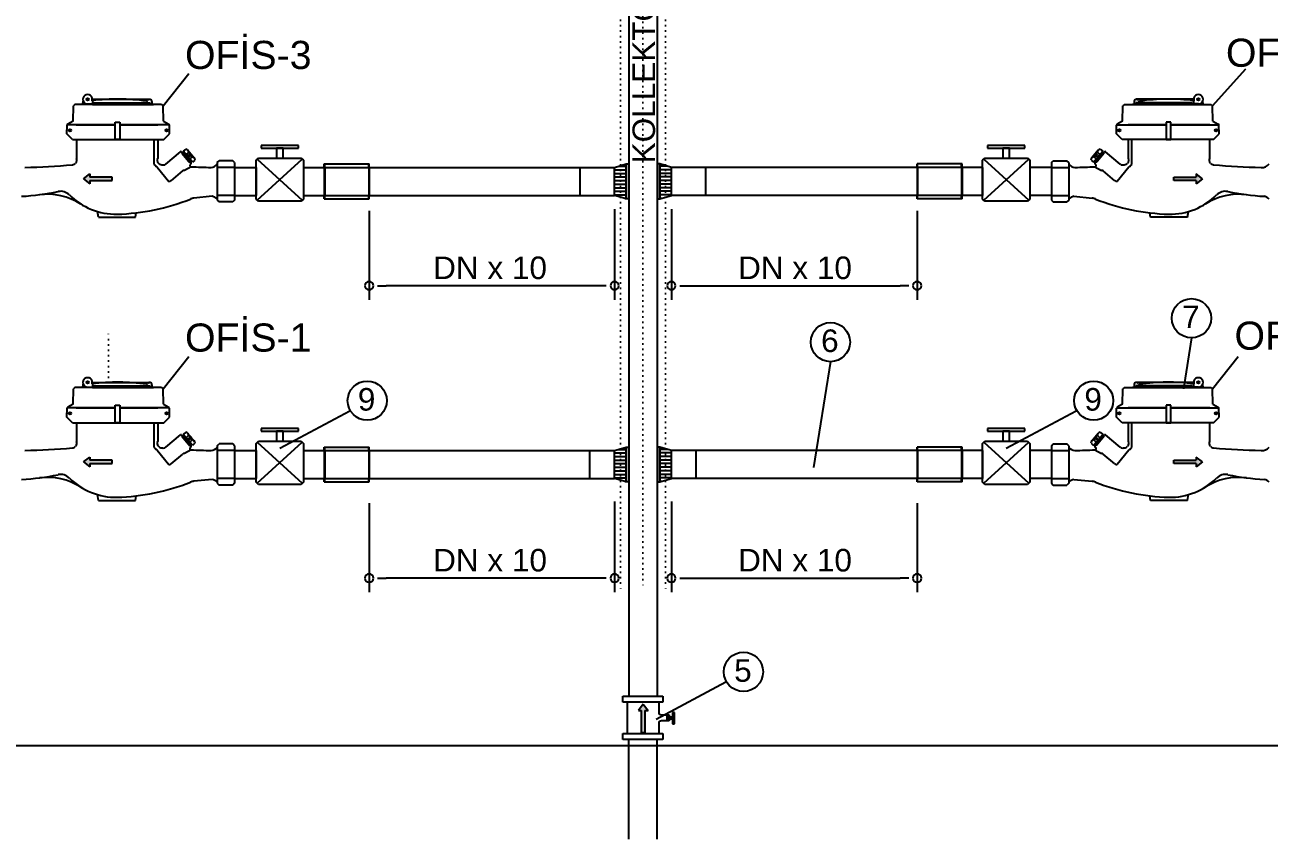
# Model space of a CAD drawing. Header units: centimetres. Extents: x 14449 to 53524, y -19051 to -10746.
# Drawn here: x 24528 to 24993.9, y -17737.3 to -17432.6 of the extents above; entities that cross this region are included whole.
import ezdxf

# ---------------------------------------------------------------- set-up
doc = ezdxf.new("R2010")
doc.units = ezdxf.units.CM
doc.linetypes.add('CENTER2', pattern=[112.5, 75, -12.5, 12.5, -12.5])
doc.linetypes.add('DOT', pattern=[6.35, 0, -6.35])
doc.layers.add('Eksen', color=1, linetype='CENTER2')
doc.styles.get("Standard").update_dxf_attribs({"font": 'arial.ttf'})

msp = doc.modelspace()

# ---------------------------------------------------------------- hatches: boundary and pattern name
for points in [[(24552.34, -17490.81), (24552.34, -17492.03), (24549.95, -17490.21), (24552.34, -17488.39), (24552.34, -17489.6), (24560.72, -17489.6), (24560.72, -17490.81)], [(24966.55, -17490.81), (24966.55, -17492.03), (24968.94, -17490.21), (24966.55, -17488.39), (24966.55, -17489.6), (24958.17, -17489.6), (24958.17, -17490.81)], [(24552.34, -17596.76), (24552.34, -17597.98), (24549.95, -17596.16), (24552.34, -17594.34), (24552.34, -17595.55), (24560.72, -17595.55), (24560.72, -17596.76)], [(24966.55, -17596.76), (24966.55, -17597.98), (24968.94, -17596.16), (24966.55, -17594.34), (24966.55, -17595.55), (24958.17, -17595.55), (24958.17, -17596.76)], [(24760.14, -17689.16), (24761.35, -17689.16), (24759.53, -17686.77), (24757.71, -17689.16), (24758.92, -17689.16), (24758.92, -17697.54), (24760.14, -17697.54)]]:
    msp.add_hatch(color=1).paths.add_polyline_path(points)

# ---------------------------------------------------------------- linework, layer by layer
for p, q in [((24754.18, -17201.05), (24754.18, -17683.87)), ((24764.71, -17201.05), (24764.71, -17683.87)), ((24546.05, -17468.58), (24546.22, -17462.89)), ((24546.74, -17462.37), (24546.22, -17462.89)), ((24553.36, -17462.37), (24546.74, -17462.37)), ((24549.7, -17462.31), (24549.67, -17462.31)), ((24549.7, -17462.31), (24549.89, -17461.13)), ((24551.5, -17462.2), (24553.29, -17462.2)), ((24553.25, -17460.45), (24559.31, -17460.45)), ((24553.25, -17460.45), (24574.47, -17460.45)), ((24553.29, -17460.97), (24553.29, -17462.37)), ((24575.6, -17462.37), (24553.29, -17462.37)), ((24553.3, -17462.31), (24553.33, -17462.31)), ((24553.33, -17462.31), (24553.33, -17462.37)), ((24553.33, -17462.37), (24576.21, -17462.37)), ((24553.89, -17461.73), (24574.96, -17461.73)), ((24553.89, -17461.73), (24553.89, -17462.37)), ((24566.05, -17460.45), (24574.75, -17460.45)), ((24574.96, -17461.73), (24574.96, -17462.37)), ((24579.21, -17462.37), (24575.35, -17462.37)), ((24575.6, -17461.31), (24575.6, -17462.37)), ((24579.21, -17462.37), (24579.73, -17462.89)), ((24579.9, -17468.58), (24579.73, -17462.89)), ((24938.99, -17468.58), (24939.16, -17462.89)), ((24939.68, -17462.37), (24939.16, -17462.89)), ((24939.68, -17462.37), (24943.54, -17462.37)), ((24965.56, -17462.37), (24942.68, -17462.37)), ((24943.29, -17461.31), (24943.29, -17462.37)), ((24943.29, -17462.37), (24965.6, -17462.37)), ((24965, -17461.73), (24943.93, -17461.73)), ((24943.93, -17461.73), (24943.93, -17462.37)), ((24952.84, -17460.45), (24944.14, -17460.45)), ((24965.64, -17460.45), (24944.42, -17460.45)), ((24965.64, -17460.45), (24959.57, -17460.45)), ((24965, -17461.73), (24965, -17462.37)), ((24965.53, -17462.37), (24972.15, -17462.37)), ((24965.56, -17462.31), (24965.56, -17462.37)), ((24965.59, -17462.31), (24965.56, -17462.31)), ((24965.6, -17460.97), (24965.6, -17462.37)), ((24967.39, -17462.2), (24965.6, -17462.2)), ((24969.19, -17462.31), (24969, -17461.13)), ((24969.19, -17462.31), (24969.22, -17462.31)), ((24972.15, -17462.37), (24972.67, -17462.89)), ((24972.84, -17468.58), (24972.67, -17462.89)), ((24546.05, -17468.58), (24544.04, -17469.74)), ((24561.76, -17475.53), (24561.76, -17469.03)), ((24561.76, -17469.03), (24563.61, -17469.03)), ((24563.61, -17469.03), (24563.61, -17475.53)), ((24579.9, -17468.58), (24581.91, -17469.74)), ((24938.99, -17468.58), (24936.98, -17469.74)), ((24957.13, -17469.03), (24955.28, -17469.03)), ((24955.28, -17469.03), (24955.28, -17475.53)), ((24957.13, -17475.53), (24957.13, -17469.03)), ((24972.84, -17468.58), (24974.85, -17469.74)), ((24543.76, -17473.42), (24543.81, -17470.13)), ((24545.86, -17475.53), (24543.76, -17473.42)), ((24561.76, -17469.97), (24543.84, -17469.97)), ((24547.25, -17469.97), (24561.76, -17469.97)), ((24563.61, -17469.97), (24577.82, -17469.97)), ((24582.11, -17469.97), (24563.61, -17469.97)), ((24580.09, -17475.53), (24582.2, -17473.42)), ((24582.2, -17473.42), (24582.14, -17470.13)), ((24936.69, -17473.42), (24936.75, -17470.13)), ((24938.8, -17475.53), (24936.69, -17473.42)), ((24936.78, -17469.97), (24955.28, -17469.97)), ((24955.28, -17469.97), (24941.07, -17469.97)), ((24971.64, -17469.97), (24957.13, -17469.97)), ((24957.13, -17469.97), (24975.04, -17469.97)), ((24973.03, -17475.53), (24975.13, -17473.42)), ((24975.13, -17473.42), (24975.08, -17470.13)), ((24545.86, -17475.53), (24580.09, -17475.53)), ((24563.61, -17475.53), (24561.76, -17475.53)), ((24576.47, -17484.8), (24576.47, -17475.53)), ((24630.45, -17477.7), (24616.43, -17477.7)), ((24616.43, -17477.7), (24616.43, -17478.69)), ((24616.43, -17478.69), (24630.45, -17478.69)), ((24624.66, -17478.69), (24622.21, -17478.69)), ((24622.21, -17478.69), (24622.21, -17482.42)), ((24624.66, -17482.42), (24624.66, -17478.69)), ((24630.45, -17478.69), (24630.45, -17477.7)), ((24902.46, -17477.7), (24888.43, -17477.7)), ((24888.43, -17477.7), (24888.43, -17478.69)), ((24888.43, -17478.69), (24902.46, -17478.69)), ((24896.67, -17478.69), (24894.22, -17478.69)), ((24894.22, -17478.69), (24894.22, -17482.42)), ((24896.67, -17482.42), (24896.67, -17478.69)), ((24902.46, -17478.69), (24902.46, -17477.7)), ((24973.03, -17475.53), (24938.8, -17475.53)), ((24942.42, -17484.8), (24942.42, -17475.53)), ((24955.28, -17475.53), (24957.13, -17475.53)), ((24580.83, -17484.69), (24586.33, -17480.07)), ((24586.66, -17480.1), (24590.23, -17484.36)), ((24586.78, -17480.6), (24586.96, -17480.45)), ((24586.78, -17480.6), (24589.76, -17484.15)), ((24587.46, -17480.09), (24587.02, -17480.46)), ((24589.93, -17483.92), (24587.02, -17480.46)), ((24588.26, -17479.13), (24587.32, -17479.92)), ((24590.76, -17484.01), (24587.32, -17479.92)), ((24590.37, -17483.54), (24587.46, -17480.09)), ((24587.49, -17481.45), (24589.28, -17483.58)), ((24588.01, -17480.74), (24587.57, -17481.12)), ((24587.61, -17481.6), (24588.27, -17481.04)), ((24589.29, -17480.35), (24588.35, -17481.14)), ((24589.04, -17479.52), (24591.45, -17482.38)), ((24589.16, -17483.44), (24589.82, -17482.89)), ((24589.82, -17482.89), (24589.38, -17483.26)), ((24590.67, -17481.99), (24589.73, -17482.78)), ((24590.37, -17483.54), (24589.93, -17483.92)), ((24591.7, -17483.22), (24590.76, -17484.01)), ((24600.05, -17484.16), (24600.74, -17483.46)), ((24605.84, -17483.46), (24600.74, -17483.46)), ((24606.53, -17484.16), (24605.84, -17483.46)), ((24614.59, -17483.26), (24615.43, -17482.42)), ((24614.59, -17497.77), (24614.59, -17483.26)), ((24615.01, -17498.19), (24631.87, -17482.84)), ((24615.01, -17482.84), (24631.87, -17498.19)), ((24615.43, -17482.42), (24631.45, -17482.42)), ((24622.21, -17482.42), (24624.66, -17482.42)), ((24631.45, -17482.42), (24632.29, -17483.26)), ((24632.29, -17483.26), (24632.29, -17497.77)), ((24886.59, -17483.26), (24887.44, -17482.42)), ((24886.59, -17497.77), (24886.59, -17483.26)), ((24887.02, -17498.19), (24903.87, -17482.84)), ((24887.02, -17482.84), (24903.87, -17498.19)), ((24887.44, -17482.42), (24903.45, -17482.42)), ((24894.22, -17482.42), (24896.67, -17482.42)), ((24903.45, -17482.42), (24904.29, -17483.26)), ((24904.29, -17483.26), (24904.29, -17497.77)), ((24912.36, -17484.16), (24913.05, -17483.46)), ((24913.05, -17483.46), (24918.15, -17483.46)), ((24918.84, -17484.16), (24918.15, -17483.46)), ((24927.19, -17483.22), (24928.12, -17484.01)), ((24929.85, -17479.52), (24927.44, -17482.38)), ((24928.12, -17484.01), (24931.57, -17479.92)), ((24928.22, -17481.99), (24929.16, -17482.78)), ((24928.52, -17483.54), (24931.43, -17480.09)), ((24928.52, -17483.54), (24928.96, -17483.92)), ((24932.23, -17480.1), (24928.66, -17484.36)), ((24928.96, -17483.92), (24931.87, -17480.46)), ((24929.73, -17483.44), (24929.07, -17482.89)), ((24929.07, -17482.89), (24929.51, -17483.26)), ((24932.11, -17480.6), (24929.13, -17484.15)), ((24929.6, -17480.35), (24930.54, -17481.14)), ((24931.4, -17481.45), (24929.61, -17483.58)), ((24931.28, -17481.6), (24930.62, -17481.04)), ((24930.63, -17479.13), (24931.57, -17479.92)), ((24930.87, -17480.74), (24931.32, -17481.12)), ((24931.43, -17480.09), (24931.87, -17480.46)), ((24932.11, -17480.6), (24931.93, -17480.45)), ((24938.06, -17484.69), (24932.56, -17480.07)), ((24577.55, -17485.86), (24581.93, -17491.22)), ((24582.79, -17490.9), (24587.13, -17487.26)), ((24590.24, -17485.69), (24587.77, -17487.05)), ((24589.76, -17484.15), (24589.93, -17484)), ((24589.97, -17484.88), (24590.2, -17484.68)), ((24600.05, -17484.16), (24600.05, -17498.17)), ((24606.53, -17485.91), (24600.05, -17485.91)), ((24606.53, -17484.16), (24606.53, -17498.17)), ((24606.53, -17485.91), (24614.59, -17485.91)), ((24614.59, -17485.91), (24614.59, -17496.44)), ((24632.29, -17485.91), (24640.07, -17485.91)), ((24640.07, -17484.65), (24656.91, -17484.65)), ((24640.07, -17485.91), (24640.07, -17484.65)), ((24640.07, -17485.91), (24640.07, -17496.44)), ((24640.07, -17485.91), (24656.91, -17485.91)), ((24640.28, -17485.91), (24640.28, -17484.65)), ((24640.28, -17485.91), (24640.28, -17496.44)), ((24656.73, -17485.91), (24656.73, -17484.65)), ((24656.73, -17485.91), (24656.73, -17496.44)), ((24656.91, -17485.91), (24656.91, -17484.65)), ((24656.91, -17485.91), (24656.91, -17496.44)), ((24656.91, -17485.91), (24748.82, -17485.91)), ((24748.82, -17485.91), (24753.18, -17484.65)), ((24748.82, -17496.44), (24748.82, -17485.91)), ((24753.18, -17484.65), (24753.18, -17497.7)), ((24753.18, -17484.65), (24754.18, -17484.65)), ((24753.18, -17497.7), (24753.18, -17484.65)), ((24754.18, -17484.65), (24754.18, -17497.7)), ((24765.71, -17484.65), (24764.71, -17484.65)), ((24764.71, -17484.65), (24764.71, -17497.7)), ((24765.71, -17484.65), (24765.71, -17497.7)), ((24770.07, -17485.91), (24765.71, -17484.65)), ((24765.71, -17497.7), (24765.71, -17484.65)), ((24862.11, -17485.91), (24770.07, -17485.91)), ((24770.07, -17496.44), (24770.07, -17485.91)), ((24878.95, -17484.65), (24862.11, -17484.65)), ((24862.11, -17485.91), (24862.11, -17484.65)), ((24878.95, -17485.91), (24862.11, -17485.91)), ((24862.11, -17485.91), (24862.11, -17496.44)), ((24862.28, -17485.91), (24862.28, -17484.65)), ((24862.28, -17485.91), (24862.28, -17496.44)), ((24878.74, -17485.91), (24878.74, -17484.65)), ((24878.74, -17485.91), (24878.74, -17496.44)), ((24878.95, -17485.91), (24878.95, -17484.65)), ((24886.59, -17485.91), (24878.95, -17485.91)), ((24878.95, -17485.91), (24878.95, -17496.44)), ((24886.59, -17485.91), (24886.59, -17496.44)), ((24912.36, -17485.91), (24904.29, -17485.91)), ((24912.36, -17484.16), (24912.36, -17498.17)), ((24912.36, -17485.91), (24918.84, -17485.91)), ((24918.84, -17484.16), (24918.84, -17498.17)), ((24928.65, -17485.69), (24931.12, -17487.05)), ((24928.92, -17484.88), (24928.69, -17484.68)), ((24929.13, -17484.15), (24928.96, -17484)), ((24936.1, -17490.9), (24931.76, -17487.26)), ((24941.34, -17485.86), (24936.96, -17491.22)), ((24598.14, -17496.76), (24591.31, -17497.45)), ((24606.53, -17496.44), (24600.05, -17496.44)), ((24606.53, -17496.44), (24614.59, -17496.44)), ((24632.29, -17496.44), (24640.07, -17496.44)), ((24640.07, -17496.44), (24656.91, -17496.44)), ((24640.07, -17497.7), (24640.07, -17496.44)), ((24640.28, -17497.7), (24640.28, -17496.44)), ((24656.73, -17497.7), (24656.73, -17496.44)), ((24656.91, -17497.7), (24656.91, -17496.44)), ((24656.91, -17496.44), (24748.82, -17496.44)), ((24753.18, -17497.7), (24748.82, -17496.44)), ((24765.71, -17497.7), (24770.07, -17496.44)), ((24862.11, -17496.44), (24770.07, -17496.44)), ((24878.95, -17496.44), (24862.11, -17496.44)), ((24862.11, -17497.7), (24862.11, -17496.44)), ((24862.28, -17497.7), (24862.28, -17496.44)), ((24878.74, -17497.7), (24878.74, -17496.44)), ((24886.59, -17496.44), (24878.95, -17496.44)), ((24878.95, -17497.7), (24878.95, -17496.44)), ((24912.36, -17496.44), (24904.29, -17496.44)), ((24912.36, -17496.44), (24918.84, -17496.44)), ((24920.75, -17496.76), (24927.58, -17497.45)), ((24600.05, -17498.17), (24600.74, -17498.86)), ((24605.84, -17498.86), (24600.74, -17498.86)), ((24606.53, -17498.17), (24605.84, -17498.86)), ((24615.43, -17498.61), (24614.59, -17497.77)), ((24631.45, -17498.61), (24615.43, -17498.61)), ((24632.29, -17497.77), (24631.45, -17498.61)), ((24640.07, -17497.7), (24656.91, -17497.7)), ((24754.18, -17497.7), (24753.18, -17497.7)), ((24764.71, -17497.7), (24765.71, -17497.7)), ((24878.95, -17497.7), (24862.11, -17497.7)), ((24887.44, -17498.61), (24886.59, -17497.77)), ((24903.45, -17498.61), (24887.44, -17498.61)), ((24904.29, -17497.77), (24903.45, -17498.61)), ((24912.36, -17498.17), (24913.05, -17498.86)), ((24913.05, -17498.86), (24918.15, -17498.86)), ((24918.84, -17498.17), (24918.15, -17498.86)), ((24555.63, -17504.6), (24555.25, -17502.45)), ((24555.63, -17504.6), (24569.44, -17504.6)), ((24569.44, -17504.6), (24569.74, -17502.91)), ((24949.45, -17504.6), (24949.15, -17502.91)), ((24963.26, -17504.6), (24949.45, -17504.6)), ((24963.26, -17504.6), (24963.64, -17502.45)), ((24549.7, -17568.26), (24549.89, -17567.07)), ((24553.25, -17566.4), (24559.31, -17566.4)), ((24553.25, -17566.4), (24574.47, -17566.4)), ((24553.29, -17566.92), (24553.29, -17568.32)), ((24566.05, -17566.4), (24574.75, -17566.4)), ((24575.6, -17567.26), (24575.6, -17568.32)), ((24943.29, -17567.26), (24943.29, -17568.32)), ((24952.84, -17566.4), (24944.14, -17566.4)), ((24965.64, -17566.4), (24944.42, -17566.4)), ((24965.64, -17566.4), (24959.57, -17566.4)), ((24965.6, -17566.92), (24965.6, -17568.32)), ((24969.19, -17568.26), (24969, -17567.07)), ((24546.05, -17574.53), (24546.22, -17568.84)), ((24546.74, -17568.32), (24546.22, -17568.84)), ((24553.36, -17568.32), (24546.74, -17568.32)), ((24549.7, -17568.26), (24549.67, -17568.26)), ((24551.5, -17568.15), (24553.29, -17568.15)), ((24575.6, -17568.32), (24553.29, -17568.32)), ((24553.3, -17568.26), (24553.33, -17568.26)), ((24553.33, -17568.26), (24553.33, -17568.32)), ((24553.33, -17568.32), (24576.21, -17568.32)), ((24553.89, -17567.68), (24574.96, -17567.68)), ((24553.89, -17567.68), (24553.89, -17568.32)), ((24574.96, -17567.68), (24574.96, -17568.32)), ((24579.21, -17568.32), (24575.35, -17568.32)), ((24579.21, -17568.32), (24579.73, -17568.84)), ((24579.9, -17574.53), (24579.73, -17568.84)), ((24938.99, -17574.53), (24939.16, -17568.84)), ((24939.68, -17568.32), (24939.16, -17568.84)), ((24939.68, -17568.32), (24943.54, -17568.32)), ((24965.56, -17568.32), (24942.68, -17568.32)), ((24943.29, -17568.32), (24965.6, -17568.32)), ((24965, -17567.68), (24943.93, -17567.68)), ((24943.93, -17567.68), (24943.93, -17568.32)), ((24965, -17567.68), (24965, -17568.32)), ((24965.53, -17568.32), (24972.15, -17568.32)), ((24965.56, -17568.26), (24965.56, -17568.32)), ((24965.59, -17568.26), (24965.56, -17568.26)), ((24967.39, -17568.15), (24965.6, -17568.15)), ((24969.19, -17568.26), (24969.22, -17568.26)), ((24972.15, -17568.32), (24972.67, -17568.84)), ((24972.84, -17574.53), (24972.67, -17568.84)), ((24543.76, -17579.37), (24543.81, -17576.08)), ((24561.76, -17575.92), (24543.84, -17575.92)), ((24546.05, -17574.53), (24544.04, -17575.69)), ((24547.25, -17575.92), (24561.76, -17575.92)), ((24561.76, -17581.48), (24561.76, -17574.98)), ((24561.76, -17574.98), (24563.61, -17574.98)), ((24563.61, -17574.98), (24563.61, -17581.48)), ((24563.61, -17575.92), (24577.82, -17575.92)), ((24582.11, -17575.92), (24563.61, -17575.92)), ((24579.9, -17574.53), (24581.91, -17575.69)), ((24582.2, -17579.37), (24582.14, -17576.08)), ((24936.69, -17579.37), (24936.75, -17576.08)), ((24936.78, -17575.92), (24955.28, -17575.92)), ((24938.99, -17574.53), (24936.98, -17575.69)), ((24955.28, -17575.92), (24941.07, -17575.92)), ((24957.13, -17574.98), (24955.28, -17574.98)), ((24955.28, -17574.98), (24955.28, -17581.48)), ((24957.13, -17581.48), (24957.13, -17574.98)), ((24971.64, -17575.92), (24957.13, -17575.92)), ((24957.13, -17575.92), (24975.04, -17575.92)), ((24972.84, -17574.53), (24974.85, -17575.69)), ((24975.13, -17579.37), (24975.08, -17576.08)), ((24545.86, -17581.48), (24543.76, -17579.37)), ((24580.09, -17581.48), (24582.2, -17579.37)), ((24938.8, -17581.48), (24936.69, -17579.37)), ((24973.03, -17581.48), (24975.13, -17579.37)), ((24545.86, -17581.48), (24580.09, -17581.48)), ((24563.61, -17581.48), (24561.76, -17581.48)), ((24576.47, -17590.75), (24576.47, -17581.48)), ((24580.83, -17590.64), (24586.33, -17586.02)), ((24586.66, -17586.05), (24590.23, -17590.31)), ((24587.46, -17586.04), (24587.02, -17586.41)), ((24588.26, -17585.08), (24587.32, -17585.87)), ((24590.76, -17589.96), (24587.32, -17585.87)), ((24590.37, -17589.49), (24587.46, -17586.04)), ((24589.04, -17585.47), (24591.45, -17588.33)), ((24630.45, -17583.65), (24616.43, -17583.65)), ((24616.43, -17583.65), (24616.43, -17584.64)), ((24616.43, -17584.64), (24630.45, -17584.64)), ((24624.66, -17584.64), (24622.21, -17584.64)), ((24622.21, -17584.64), (24622.21, -17588.37)), ((24624.66, -17588.37), (24624.66, -17584.64)), ((24630.45, -17584.64), (24630.45, -17583.65)), ((24902.46, -17583.65), (24888.43, -17583.65)), ((24888.43, -17583.65), (24888.43, -17584.64)), ((24888.43, -17584.64), (24902.46, -17584.64)), ((24896.67, -17584.64), (24894.22, -17584.64)), ((24894.22, -17584.64), (24894.22, -17588.37)), ((24896.67, -17588.37), (24896.67, -17584.64)), ((24902.46, -17584.64), (24902.46, -17583.65)), ((24929.85, -17585.47), (24927.44, -17588.33)), ((24928.12, -17589.96), (24931.57, -17585.87)), ((24928.52, -17589.49), (24931.43, -17586.04)), ((24932.23, -17586.05), (24928.66, -17590.31)), ((24930.63, -17585.08), (24931.57, -17585.87)), ((24931.43, -17586.04), (24931.87, -17586.41)), ((24938.06, -17590.64), (24932.56, -17586.02)), ((24973.03, -17581.48), (24938.8, -17581.48)), ((24942.42, -17590.75), (24942.42, -17581.48)), ((24955.28, -17581.48), (24957.13, -17581.48)), ((24586.78, -17586.55), (24586.96, -17586.4)), ((24586.78, -17586.55), (24589.76, -17590.1)), ((24589.93, -17589.87), (24587.02, -17586.41)), ((24587.49, -17587.4), (24589.28, -17589.53)), ((24588.01, -17586.69), (24587.57, -17587.07)), ((24587.61, -17587.55), (24588.27, -17586.99)), ((24589.29, -17586.3), (24588.35, -17587.09)), ((24589.16, -17589.39), (24589.82, -17588.84)), ((24589.82, -17588.84), (24589.38, -17589.21)), ((24590.67, -17587.94), (24589.73, -17588.73)), ((24589.76, -17590.1), (24589.93, -17589.95)), ((24590.37, -17589.49), (24589.93, -17589.87)), ((24589.97, -17590.83), (24590.2, -17590.63)), ((24591.7, -17589.17), (24590.76, -17589.96)), ((24600.05, -17590.11), (24600.74, -17589.41)), ((24600.05, -17590.11), (24600.05, -17604.12)), ((24605.84, -17589.41), (24600.74, -17589.41)), ((24606.53, -17590.11), (24605.84, -17589.41)), ((24606.53, -17590.11), (24606.53, -17604.12)), ((24614.59, -17589.21), (24615.43, -17588.37)), ((24614.59, -17603.72), (24614.59, -17589.21)), ((24615.01, -17604.14), (24631.87, -17588.79)), ((24615.01, -17588.79), (24631.87, -17604.14)), ((24615.43, -17588.37), (24631.45, -17588.37)), ((24622.21, -17588.37), (24624.66, -17588.37)), ((24631.45, -17588.37), (24632.29, -17589.21)), ((24632.29, -17589.21), (24632.29, -17603.72)), ((24640.07, -17590.6), (24656.91, -17590.6)), ((24640.07, -17591.86), (24640.07, -17590.6)), ((24640.28, -17591.86), (24640.28, -17590.6)), ((24656.73, -17591.86), (24656.73, -17590.6)), ((24656.91, -17591.86), (24656.91, -17590.6)), ((24748.82, -17591.86), (24753.18, -17590.6)), ((24753.18, -17590.6), (24753.18, -17603.65)), ((24753.18, -17590.6), (24754.18, -17590.6)), ((24753.18, -17603.65), (24753.18, -17590.6)), ((24754.18, -17590.6), (24754.18, -17603.65)), ((24765.71, -17590.6), (24764.71, -17590.6)), ((24764.71, -17590.6), (24764.71, -17603.65)), ((24765.71, -17590.6), (24765.71, -17603.65)), ((24770.07, -17591.86), (24765.71, -17590.6)), ((24765.71, -17603.65), (24765.71, -17590.6)), ((24878.95, -17590.6), (24862.11, -17590.6)), ((24862.11, -17591.86), (24862.11, -17590.6)), ((24862.28, -17591.86), (24862.28, -17590.6)), ((24878.74, -17591.86), (24878.74, -17590.6)), ((24878.95, -17591.86), (24878.95, -17590.6)), ((24886.59, -17589.21), (24887.44, -17588.37)), ((24886.59, -17603.72), (24886.59, -17589.21)), ((24887.02, -17604.14), (24903.87, -17588.79)), ((24887.02, -17588.79), (24903.87, -17604.14)), ((24887.44, -17588.37), (24903.45, -17588.37)), ((24894.22, -17588.37), (24896.67, -17588.37)), ((24903.45, -17588.37), (24904.29, -17589.21)), ((24904.29, -17589.21), (24904.29, -17603.72)), ((24912.36, -17590.11), (24913.05, -17589.41)), ((24912.36, -17590.11), (24912.36, -17604.12)), ((24913.05, -17589.41), (24918.15, -17589.41)), ((24918.84, -17590.11), (24918.15, -17589.41)), ((24918.84, -17590.11), (24918.84, -17604.12)), ((24927.19, -17589.17), (24928.12, -17589.96)), ((24928.22, -17587.94), (24929.16, -17588.73)), ((24928.52, -17589.49), (24928.96, -17589.87)), ((24928.92, -17590.83), (24928.69, -17590.63)), ((24928.96, -17589.87), (24931.87, -17586.41)), ((24929.13, -17590.1), (24928.96, -17589.95)), ((24929.73, -17589.39), (24929.07, -17588.84)), ((24929.07, -17588.84), (24929.51, -17589.21)), ((24932.11, -17586.55), (24929.13, -17590.1)), ((24929.6, -17586.3), (24930.54, -17587.09)), ((24931.4, -17587.4), (24929.61, -17589.53)), ((24931.28, -17587.55), (24930.62, -17586.99)), ((24930.87, -17586.69), (24931.32, -17587.07)), ((24932.11, -17586.55), (24931.93, -17586.4)), ((24577.55, -17591.81), (24581.93, -17597.17)), ((24582.79, -17596.85), (24587.13, -17593.21)), ((24590.24, -17591.64), (24587.77, -17593)), ((24606.53, -17591.86), (24600.05, -17591.86)), ((24606.53, -17591.86), (24614.59, -17591.86)), ((24614.59, -17591.86), (24614.59, -17602.39)), ((24632.29, -17591.86), (24640.07, -17591.86)), ((24640.07, -17591.86), (24640.07, -17602.39)), ((24640.07, -17591.86), (24656.91, -17591.86)), ((24640.28, -17591.86), (24640.28, -17602.39)), ((24656.73, -17591.86), (24656.73, -17602.39)), ((24656.91, -17591.86), (24656.91, -17602.39)), ((24656.91, -17591.86), (24748.82, -17591.86)), ((24748.82, -17602.39), (24748.82, -17591.86)), ((24862.11, -17591.86), (24770.07, -17591.86)), ((24770.07, -17602.39), (24770.07, -17591.86)), ((24878.95, -17591.86), (24862.11, -17591.86)), ((24862.11, -17591.86), (24862.11, -17602.39)), ((24862.28, -17591.86), (24862.28, -17602.39)), ((24878.74, -17591.86), (24878.74, -17602.39)), ((24886.59, -17591.86), (24878.95, -17591.86)), ((24878.95, -17591.86), (24878.95, -17602.39)), ((24886.59, -17591.86), (24886.59, -17602.39)), ((24912.36, -17591.86), (24904.29, -17591.86)), ((24912.36, -17591.86), (24918.84, -17591.86)), ((24928.65, -17591.64), (24931.12, -17593)), ((24936.1, -17596.85), (24931.76, -17593.21)), ((24941.34, -17591.81), (24936.96, -17597.17)), ((24598.14, -17602.71), (24591.31, -17603.4)), ((24606.53, -17602.39), (24600.05, -17602.39)), ((24600.05, -17604.12), (24600.74, -17604.81)), ((24606.53, -17604.12), (24605.84, -17604.81)), ((24606.53, -17602.39), (24614.59, -17602.39)), ((24615.43, -17604.56), (24614.59, -17603.72)), ((24631.45, -17604.56), (24615.43, -17604.56)), ((24632.29, -17603.72), (24631.45, -17604.56)), ((24632.29, -17602.39), (24640.07, -17602.39)), ((24640.07, -17602.39), (24656.91, -17602.39)), ((24640.07, -17603.65), (24640.07, -17602.39)), ((24640.07, -17603.65), (24656.91, -17603.65)), ((24640.28, -17603.65), (24640.28, -17602.39)), ((24656.73, -17603.65), (24656.73, -17602.39)), ((24656.91, -17603.65), (24656.91, -17602.39)), ((24656.91, -17602.39), (24748.82, -17602.39)), ((24753.18, -17603.65), (24748.82, -17602.39)), ((24754.18, -17603.65), (24753.18, -17603.65)), ((24764.71, -17603.65), (24765.71, -17603.65)), ((24765.71, -17603.65), (24770.07, -17602.39)), ((24862.11, -17602.39), (24770.07, -17602.39)), ((24878.95, -17602.39), (24862.11, -17602.39)), ((24862.11, -17603.65), (24862.11, -17602.39)), ((24878.95, -17603.65), (24862.11, -17603.65)), ((24862.28, -17603.65), (24862.28, -17602.39)), ((24878.74, -17603.65), (24878.74, -17602.39)), ((24886.59, -17602.39), (24878.95, -17602.39)), ((24878.95, -17603.65), (24878.95, -17602.39)), ((24887.44, -17604.56), (24886.59, -17603.72)), ((24903.45, -17604.56), (24887.44, -17604.56)), ((24904.29, -17603.72), (24903.45, -17604.56)), ((24912.36, -17602.39), (24904.29, -17602.39)), ((24912.36, -17602.39), (24918.84, -17602.39)), ((24912.36, -17604.12), (24913.05, -17604.81)), ((24918.84, -17604.12), (24918.15, -17604.81)), ((24920.75, -17602.71), (24927.58, -17603.4)), ((24555.63, -17610.55), (24555.25, -17608.4)), ((24569.44, -17610.55), (24569.74, -17608.85)), ((24605.84, -17604.81), (24600.74, -17604.81)), ((24913.05, -17604.81), (24918.15, -17604.81)), ((24949.45, -17610.55), (24949.15, -17608.85)), ((24963.26, -17610.55), (24963.64, -17608.4)), ((24555.63, -17610.55), (24569.44, -17610.55)), ((24963.26, -17610.55), (24949.45, -17610.55)), ((24751.95, -17683.87), (24766.84, -17683.87)), ((24751.95, -17686.1), (24751.95, -17683.87)), ((24766.84, -17683.87), (24766.84, -17686.1)), ((24766.84, -17686.1), (24751.95, -17686.1)), ((24753.47, -17686.1), (24753.47, -17697.85)), ((24765.32, -17686.1), (24765.32, -17689.76)), ((24766.37, -17690.81), (24769.22, -17690.81)), ((24769.22, -17693.04), (24766.37, -17693.04)), ((24768.42, -17690.81), (24768.42, -17693.04)), ((24768.54, -17690.81), (24768.54, -17693.04)), ((24769.22, -17690.81), (24769.22, -17693.04)), ((24769.22, -17691.57), (24770.52, -17691.57)), ((24769.22, -17692.45), (24769.22, -17691.57)), ((24770.52, -17692.45), (24769.22, -17692.45)), ((24771.21, -17689.89), (24770.52, -17689.89)), ((24770.52, -17689.89), (24770.52, -17694.17)), ((24770.52, -17691.57), (24770.52, -17692.45)), ((24771.21, -17694.17), (24771.21, -17689.89)), ((24751.95, -17697.85), (24766.84, -17697.85)), ((24751.95, -17700.08), (24751.95, -17697.85)), ((24765.32, -17694.09), (24765.32, -17697.85)), ((24766.84, -17697.85), (24766.84, -17700.08)), ((24770.52, -17694.17), (24771.21, -17694.17)), ((25482.88, -17702.39), (23871.35, -17702.39)), ((24766.84, -17700.08), (24751.95, -17700.08)), ((24754.18, -17737.32), (24754.18, -17700.08)), ((24754.18, -17737.32), (24754.18, -17700.08)), ((24764.71, -17737.32), (24764.71, -17700.08)), ((24764.71, -17737.32), (24764.71, -17700.08))]:
    msp.add_line(p, q)
at = {"color": 3, "linetype": 'DOT', "ltscale": 0.3}
for p, q in [((24759.44, -17201.05), (24759.44, -17643.57)), ((24751.02, -17206.31), (24751.02, -17643.57)), ((24767.87, -17206.31), (24767.87, -17643.57)), ((24559.31, -17566.4), (24559.31, -17547.95))]:
    msp.add_line(p, q, dxfattribs=at)
at = {"ltscale": 0.3}
for p, q in [((24579.73, -17462.89), (24589.37, -17450.81)), ((24972.67, -17462.89), (24985.11, -17449.09)), ((24579.73, -17568.84), (24589.37, -17556.76)), ((24972.67, -17568.84), (24982.31, -17556.76))]:
    msp.add_line(p, q, dxfattribs=at)
at = {"ltscale": 0.5}
for p, q in [((24547.32, -17475.53), (24547.32, -17482.61)), ((24577.75, -17475.53), (24577.75, -17482.61)), ((24941.14, -17475.53), (24941.14, -17482.61)), ((24971.57, -17475.53), (24971.57, -17482.61)), ((24547.32, -17581.48), (24547.32, -17588.56)), ((24577.75, -17581.48), (24577.75, -17588.56)), ((24941.14, -17581.48), (24941.14, -17588.56)), ((24971.57, -17581.48), (24971.57, -17588.56))]:
    msp.add_line(p, q, dxfattribs=at)
at = {"color": 3}
for p, q in [((24735.98, -17496.44), (24735.98, -17485.91)), ((24748.82, -17486.83), (24753.18, -17486.83)), ((24748.82, -17488.17), (24753.18, -17488.17)), ((24750.26, -17485.5), (24753.18, -17485.5)), ((24768.63, -17485.5), (24765.71, -17485.5)), ((24770.07, -17486.83), (24765.71, -17486.83)), ((24770.07, -17488.17), (24765.71, -17488.17)), ((24782.91, -17496.44), (24782.91, -17485.91)), ((24748.82, -17489.51), (24753.18, -17489.51)), ((24748.82, -17490.85), (24753.18, -17490.85)), ((24748.82, -17492.18), (24753.18, -17492.18)), ((24770.07, -17489.51), (24765.71, -17489.51)), ((24770.07, -17490.85), (24765.71, -17490.85)), ((24770.07, -17492.18), (24765.71, -17492.18)), ((24748.82, -17493.52), (24753.18, -17493.52)), ((24748.82, -17494.86), (24753.18, -17494.86)), ((24748.82, -17496.19), (24753.18, -17496.19)), ((24752.58, -17497.53), (24753.18, -17497.53)), ((24770.07, -17493.52), (24765.71, -17493.52)), ((24770.07, -17494.86), (24765.71, -17494.86)), ((24770.07, -17496.19), (24765.71, -17496.19)), ((24766.31, -17497.53), (24765.71, -17497.53)), ((24656.91, -17502.15), (24656.91, -17535.47)), ((24748.82, -17501.51), (24748.82, -17535.47)), ((24770.07, -17501.51), (24770.07, -17535.47)), ((24862.11, -17502.15), (24862.11, -17535.47)), ((24742.5, -17530.2), (24663.23, -17530.2)), ((24776.39, -17530.2), (24855.79, -17530.2)), ((24964.81, -17549.69), (24961.84, -17568.79)), ((24829.62, -17558.63), (24823.25, -17598.19)), ((24623.46, -17590.95), (24649.63, -17577.03)), ((24895.46, -17590.95), (24921.64, -17577.03)), ((24739.52, -17602.39), (24739.52, -17591.86)), ((24748.82, -17592.78), (24753.18, -17592.78)), ((24748.82, -17594.12), (24753.18, -17594.12)), ((24750.26, -17591.45), (24753.18, -17591.45)), ((24768.63, -17591.45), (24765.71, -17591.45)), ((24770.07, -17592.78), (24765.71, -17592.78)), ((24770.07, -17594.12), (24765.71, -17594.12)), ((24779.37, -17602.39), (24779.37, -17591.86)), ((24748.82, -17595.46), (24753.18, -17595.46)), ((24748.82, -17596.79), (24753.18, -17596.79)), ((24748.82, -17598.13), (24753.18, -17598.13)), ((24748.82, -17599.47), (24753.18, -17599.47)), ((24770.07, -17595.46), (24765.71, -17595.46)), ((24770.07, -17596.79), (24765.71, -17596.79)), ((24770.07, -17598.13), (24765.71, -17598.13)), ((24770.07, -17599.47), (24765.71, -17599.47)), ((24748.82, -17600.81), (24753.18, -17600.81)), ((24748.82, -17602.14), (24753.18, -17602.14)), ((24752.58, -17603.48), (24753.18, -17603.48)), ((24770.07, -17600.81), (24765.71, -17600.81)), ((24770.07, -17602.14), (24765.71, -17602.14)), ((24766.31, -17603.48), (24765.71, -17603.48)), ((24656.91, -17611.56), (24656.91, -17644.88)), ((24748.82, -17610.93), (24748.82, -17644.88)), ((24770.07, -17610.93), (24770.07, -17644.88)), ((24862.11, -17611.56), (24862.11, -17644.88)), ((24742.5, -17639.62), (24663.23, -17639.62)), ((24776.39, -17639.62), (24855.79, -17639.62)), ((24764.34, -17692.43), (24790.51, -17678.51))]:
    msp.add_line(p, q, dxfattribs=at)
at = {"color": 1}
for p, q in [((24549.95, -17490.21), (24552.34, -17488.39)), ((24549.95, -17490.21), (24552.34, -17492.03)), ((24552.34, -17488.39), (24552.34, -17489.6)), ((24560.72, -17489.6), (24552.34, -17489.6)), ((24552.34, -17490.81), (24560.72, -17490.81)), ((24552.34, -17490.81), (24552.34, -17492.03)), ((24560.72, -17490.81), (24560.72, -17489.6)), ((24958.17, -17490.81), (24958.17, -17489.6)), ((24958.17, -17489.6), (24966.55, -17489.6)), ((24966.55, -17490.81), (24958.17, -17490.81)), ((24966.55, -17488.39), (24966.55, -17489.6)), ((24968.94, -17490.21), (24966.55, -17488.39)), ((24968.94, -17490.21), (24966.55, -17492.03)), ((24966.55, -17490.81), (24966.55, -17492.03)), ((24549.95, -17596.16), (24552.34, -17594.34)), ((24552.34, -17594.34), (24552.34, -17595.55)), ((24966.55, -17594.34), (24966.55, -17595.55)), ((24968.94, -17596.16), (24966.55, -17594.34)), ((24549.95, -17596.16), (24552.34, -17597.98)), ((24560.72, -17595.55), (24552.34, -17595.55)), ((24552.34, -17596.76), (24560.72, -17596.76)), ((24552.34, -17596.76), (24552.34, -17597.98)), ((24560.72, -17596.76), (24560.72, -17595.55)), ((24958.17, -17596.76), (24958.17, -17595.55)), ((24958.17, -17595.55), (24966.55, -17595.55)), ((24966.55, -17596.76), (24958.17, -17596.76)), ((24968.94, -17596.16), (24966.55, -17597.98)), ((24966.55, -17596.76), (24966.55, -17597.98)), ((24759.53, -17686.77), (24757.71, -17689.16)), ((24759.53, -17686.77), (24761.35, -17689.16)), ((24757.71, -17689.16), (24758.92, -17689.16)), ((24758.92, -17697.54), (24758.92, -17689.16)), ((24760.14, -17689.16), (24760.14, -17697.54)), ((24760.14, -17689.16), (24761.35, -17689.16)), ((24760.14, -17697.54), (24758.92, -17697.54))]:
    msp.add_line(p, q, dxfattribs=at)
at = {"color": 0, "linetype": 'ByBlock', "lineweight": -2}
for p, q in [((24660.07, -17530.2), (24663.23, -17530.2)), ((24745.66, -17530.2), (24742.5, -17530.2)), ((24773.23, -17530.2), (24776.39, -17530.2)), ((24858.95, -17530.2), (24855.79, -17530.2)), ((24660.07, -17639.62), (24663.23, -17639.62)), ((24745.66, -17639.62), (24742.5, -17639.62)), ((24773.23, -17639.62), (24776.39, -17639.62)), ((24858.95, -17639.62), (24855.79, -17639.62))]:
    msp.add_line(p, q, dxfattribs=at)
for centre, radius in [((24551.5, -17460.45), 0.463), ((24551.5, -17460.45), 0.463), ((24967.39, -17460.45), 0.463), ((24967.39, -17460.45), 0.463), ((24544.86, -17472.05), 0.463), ((24581.09, -17472.05), 0.463), ((24937.8, -17472.05), 0.463), ((24974.03, -17472.05), 0.463), ((24589.63, -17481.47), 0.301), ((24929.26, -17481.47), 0.301), ((24551.5, -17566.4), 0.463), ((24551.5, -17566.4), 0.463), ((24967.39, -17566.4), 0.463), ((24967.39, -17566.4), 0.463), ((24544.86, -17578), 0.463), ((24581.09, -17578), 0.463), ((24937.8, -17578), 0.463), ((24974.03, -17578), 0.463), ((24589.63, -17587.42), 0.301), ((24929.26, -17587.42), 0.301)]:
    msp.add_circle(centre, radius)
at = {"color": 3}
for centre in [(24964.81, -17542.37), (24829.62, -17551.31), (24656.18, -17573.23), (24928.18, -17573.23), (24797.06, -17674.72)]:
    msp.add_circle(centre, 7.33, dxfattribs=at)
for centre, radius, start, end in [((24551.5, -17460.45), 1.75, 342.2672, 270), ((24967.39, -17460.45), 1.75, 270, 197.7328), ((24562.68, -17535.27), 74.9, 81.6677, 97.3026), ((24573.6, -17460.75), 0.426, 261.9477, 334.0225), ((24574.75, -17461.31), 0.853, 0, 154.0225), ((24944.14, -17461.31), 0.853, 25.9775, 180), ((24945.29, -17460.75), 0.426, 205.9775, 278.0523), ((24956.21, -17535.27), 74.9, 82.6974, 98.3323), ((24544.28, -17470.14), 0.463, 120, 179), ((24581.68, -17470.14), 0.463, 1, 60), ((24937.21, -17470.14), 0.463, 120, 179), ((24974.61, -17470.14), 0.463, 1, 60), ((24546.12, -17483.26), 1.38, 318.094, 29.8302), ((24578.95, -17483.26), 1.38, 150.1689, 221.9071), ((24586.48, -17480.25), 0.232, 40, 130), ((24588.2, -17480.22), 1.09, 353.1288, 87.0152), ((24588.85, -17482.12), 1.82, 4.0887, 76.0554), ((24590.61, -17483.09), 1.11, 353.3618, 86.7823), ((24928.28, -17483.09), 1.11, 93.2177, 186.6382), ((24930.04, -17482.12), 1.82, 103.9446, 175.9113), ((24930.69, -17480.22), 1.09, 92.9848, 186.8712), ((24932.41, -17480.25), 0.232, 50, 140), ((24939.94, -17483.26), 1.38, 318.0929, 29.8311), ((24972.77, -17483.26), 1.38, 150.1698, 221.906), ((24521.94, -17210.87), 275.12, 271.2641, 274.9712), ((24545.62, -17483.11), 1.85, 274.9712, 319.1951), ((24554.9, -17491.12), 10.41, 138.168, 139.1951), ((24579.08, -17482.78), 3.3, 217.7833, 227.8191), ((24579.44, -17483.11), 3.33, 219.3912, 235.4045), ((24570.16, -17491.12), 10.41, 40.8049, 41.832), ((24579.44, -17483.11), 1.85, 220.8049, 265.0288), ((24603.12, -17210.87), 275.12, 265.0288, 265.1438), ((24579.95, -17483.64), 1.37, 265.1438, 310), ((24587.72, -17487.96), 0.912, 86.8185, 130), ((24590.26, -17485.23), 0.459, 130, 267.3162), ((24590.05, -17484.51), 0.232, 310, 40), ((24603.12, -17210.87), 275.12, 267.3162, 268.8731), ((24597.45, -17482.71), 3.24, 274.6499, 323.3365), ((24921.44, -17482.71), 3.24, 216.6635, 265.3501), ((24915.77, -17210.87), 275.12, 271.1269, 272.6838), ((24928.84, -17484.51), 0.232, 140, 230), ((24928.63, -17485.23), 0.459, 272.6838, 50), ((24931.17, -17487.96), 0.912, 50, 93.1815), ((24938.94, -17483.64), 1.37, 230, 274.8562), ((24915.77, -17210.87), 275.12, 274.8562, 274.9712), ((24939.45, -17483.11), 1.85, 274.9712, 319.1951), ((24948.73, -17491.12), 10.41, 138.168, 139.1951), ((24939.45, -17483.11), 3.33, 304.5955, 320.6088), ((24939.81, -17482.78), 3.3, 312.1809, 322.2167), ((24963.99, -17491.12), 10.41, 40.8049, 41.832), ((24973.27, -17483.11), 1.85, 220.8049, 265.0288), ((24996.95, -17210.87), 275.12, 265.0288, 268.7359), ((24991.27, -17482.73), 3.22, 262.9387, 323.902), ((24581.91, -17489.85), 1.37, 270, 310), ((24936.98, -17489.85), 1.37, 230, 270), ((24522.23, -17407.35), 89.51, 272.9, 281.7566), ((24536.39, -17519.1), 23.13, 57.255, 97.2194), ((24541.41, -17499.51), 4.63, 44.9313, 101.7566), ((24562.27, -17478.43), 25.03, 225.3847, 270.6095), ((24591.77, -17502.05), 4.63, 95.8136, 111.9555), ((24597.65, -17499.94), 3.22, 41.7648, 81.1995), ((24921.24, -17499.94), 3.22, 98.8005, 138.2352), ((24927.12, -17502.05), 4.63, 68.0445, 84.1864), ((24956.62, -17478.43), 25.03, 269.3905, 314.6153), ((24982.5, -17519.1), 23.13, 82.7806, 122.745), ((24977.48, -17499.51), 4.63, 78.2434, 135.0687), ((24996.66, -17407.35), 89.51, 258.2434, 267.1), ((24991.3, -17500.09), 3.45, 41.6517, 76.0101), ((24560, -17421.76), 81.73, 271.7769, 291.5696), ((24958.89, -17421.76), 81.73, 248.4304, 268.2231), ((24551.5, -17566.4), 1.75, 342.2672, 270), ((24562.68, -17641.22), 74.9, 81.6677, 97.3026), ((24573.6, -17566.7), 0.426, 261.9477, 334.0225), ((24574.75, -17567.26), 0.853, 0, 154.0225), ((24944.14, -17567.26), 0.853, 25.9775, 180), ((24945.29, -17566.7), 0.426, 205.9775, 278.0523), ((24956.21, -17641.22), 74.9, 82.6974, 98.3323), ((24967.39, -17566.4), 1.75, 270, 197.7328), ((24544.28, -17576.09), 0.463, 120, 179), ((24581.68, -17576.09), 0.463, 1, 60), ((24937.21, -17576.09), 0.463, 120, 179), ((24974.61, -17576.09), 0.463, 1, 60), ((24586.48, -17586.2), 0.232, 40, 130), ((24588.2, -17586.17), 1.09, 353.1288, 87.0152), ((24930.69, -17586.17), 1.09, 92.9848, 186.8712), ((24932.41, -17586.2), 0.232, 50, 140), ((24545.62, -17589.06), 1.85, 274.9712, 319.1951), ((24554.9, -17597.07), 10.41, 138.168, 139.1951), ((24546.12, -17589.21), 1.38, 318.094, 29.8302), ((24579.08, -17588.73), 3.3, 217.7833, 227.8191), ((24578.95, -17589.21), 1.38, 150.1689, 221.9071), ((24570.16, -17597.07), 10.41, 40.8049, 41.832), ((24579.44, -17589.06), 1.85, 220.8049, 265.0288), ((24579.95, -17589.59), 1.37, 265.1438, 310), ((24588.85, -17588.07), 1.82, 4.0887, 76.0554), ((24590.05, -17590.46), 0.232, 310, 40), ((24590.61, -17589.04), 1.11, 353.3618, 86.7823), ((24597.45, -17588.66), 3.24, 274.6499, 323.3365), ((24921.44, -17588.66), 3.24, 216.6635, 265.3501), ((24928.28, -17589.04), 1.11, 93.2177, 186.6382), ((24930.04, -17588.07), 1.82, 103.9446, 175.9113), ((24928.84, -17590.46), 0.232, 140, 230), ((24938.94, -17589.59), 1.37, 230, 274.8562), ((24939.45, -17589.06), 1.85, 274.9712, 319.1951), ((24948.73, -17597.07), 10.41, 138.168, 139.1951), ((24939.94, -17589.21), 1.38, 318.0929, 29.8311), ((24939.81, -17588.73), 3.3, 312.1809, 322.2167), ((24972.77, -17589.21), 1.38, 150.1698, 221.906), ((24963.99, -17597.07), 10.41, 40.8049, 41.832), ((24973.27, -17589.06), 1.85, 220.8049, 265.0288), ((24991.27, -17588.68), 3.22, 262.9387, 323.902), ((24521.94, -17316.82), 275.12, 271.2641, 274.9712), ((24579.44, -17589.06), 3.33, 219.3912, 235.4045), ((24603.12, -17316.82), 275.12, 265.0288, 265.1438), ((24587.72, -17593.91), 0.912, 86.8185, 130), ((24590.26, -17591.18), 0.459, 130, 267.3162), ((24603.12, -17316.82), 275.12, 267.3162, 268.8731), ((24915.77, -17316.82), 275.12, 271.1269, 272.6838), ((24928.63, -17591.18), 0.459, 272.6838, 50), ((24931.17, -17593.91), 0.912, 50, 93.1815), ((24915.77, -17316.82), 275.12, 274.8562, 274.9712), ((24939.45, -17589.06), 3.33, 304.5955, 320.6088), ((24996.95, -17316.82), 275.12, 265.0288, 268.7359), ((24581.91, -17595.8), 1.37, 270, 310), ((24936.98, -17595.8), 1.37, 230, 270), ((24522.23, -17513.3), 89.51, 272.9, 281.7566), ((24536.39, -17625.05), 23.13, 57.255, 97.2194), ((24541.41, -17605.46), 4.63, 44.9313, 101.7566), ((24562.27, -17584.38), 25.03, 225.3847, 270.6095), ((24560, -17527.71), 81.73, 271.7769, 291.5696), ((24591.77, -17608), 4.63, 95.8136, 111.9555), ((24597.65, -17605.89), 3.22, 41.7648, 81.1995), ((24921.24, -17605.89), 3.22, 98.8005, 138.2352), ((24927.12, -17608), 4.63, 68.0445, 84.1864), ((24958.89, -17527.71), 81.73, 248.4304, 268.2231), ((24956.62, -17584.38), 25.03, 269.3905, 314.6153), ((24982.5, -17625.05), 23.13, 82.7806, 122.745), ((24977.48, -17605.46), 4.63, 78.2434, 135.0687), ((24996.66, -17513.3), 89.51, 258.2434, 267.1), ((24991.3, -17606.04), 3.45, 41.6517, 76.0101), ((24766.37, -17689.76), 1.05, 180, 270), ((24766.37, -17694.09), 1.05, 90, 180)]:
    msp.add_arc(centre, radius, start, end)
at = {"color": 0, "linetype": 'ByBlock'}
for centre, start, end in [((24656.91, -17530.2), 0, 180), ((24656.91, -17530.2), 180, 0), ((24748.82, -17530.2), 0, 180), ((24748.82, -17530.2), 180, 0), ((24770.07, -17530.2), 0, 180), ((24770.07, -17530.2), 180, 0), ((24862.11, -17530.2), 0, 180), ((24862.11, -17530.2), 180, 0), ((24656.91, -17639.62), 0, 180), ((24656.91, -17639.62), 180, 0), ((24748.82, -17639.62), 0, 180), ((24748.82, -17639.62), 180, 0), ((24770.07, -17639.62), 0, 180), ((24770.07, -17639.62), 180, 0), ((24862.11, -17639.62), 0, 180), ((24862.11, -17639.62), 180, 0)]:
    msp.add_arc(centre, 1.58, start, end, dxfattribs=at)
at = {"layer": 'Eksen', "ltscale": 0.1}
for p, q in [((24589.43, -17481.24), (24589.82, -17481.7)), ((24929.46, -17481.24), (24929.07, -17481.7)), ((24589.43, -17587.19), (24589.82, -17587.65)), ((24929.46, -17587.19), (24929.07, -17587.65))]:
    msp.add_line(p, q, dxfattribs=at)

# ---------------------------------------------------------------- texts
at = {"color": 3}
msp.add_text('KOLLEKTÖR', height=8.446, rotation=90, dxfattribs=at).set_placement((24763.95, -17484.43))
at = {"linetype": 'Continuous'}
for s, p in [('OFİS-3', (24587.96, -17449.11)), ('OFİS-4', (24977.7, -17448.28)), ('OFİS-1', (24587.96, -17554.88)), ('OFİS-2', (24980.9, -17554.16))]:
    msp.add_text(s, height=10.526, dxfattribs=at).set_placement(p)
at = {"color": 3}
for s, height, p in [('DN x 10', 8.446, (24680.87, -17527.74)), ('DN x 10', 8.446, (24795.05, -17527.74)), ('7', 8.45, (24961.31, -17546.09)), ('6', 8.45, (24826.13, -17555.03)), ('9', 8.45, (24652.68, -17576.96)), ('9', 8.45, (24924.69, -17576.96)), ('DN x 10', 8.446, (24680.87, -17637.16)), ('DN x 10', 8.446, (24795.05, -17637.16)), ('5', 8.45, (24793.57, -17678.44))]:
    msp.add_text(s, height=height, dxfattribs=at).set_placement(p)

doc.saveas('drawing.dxf')
